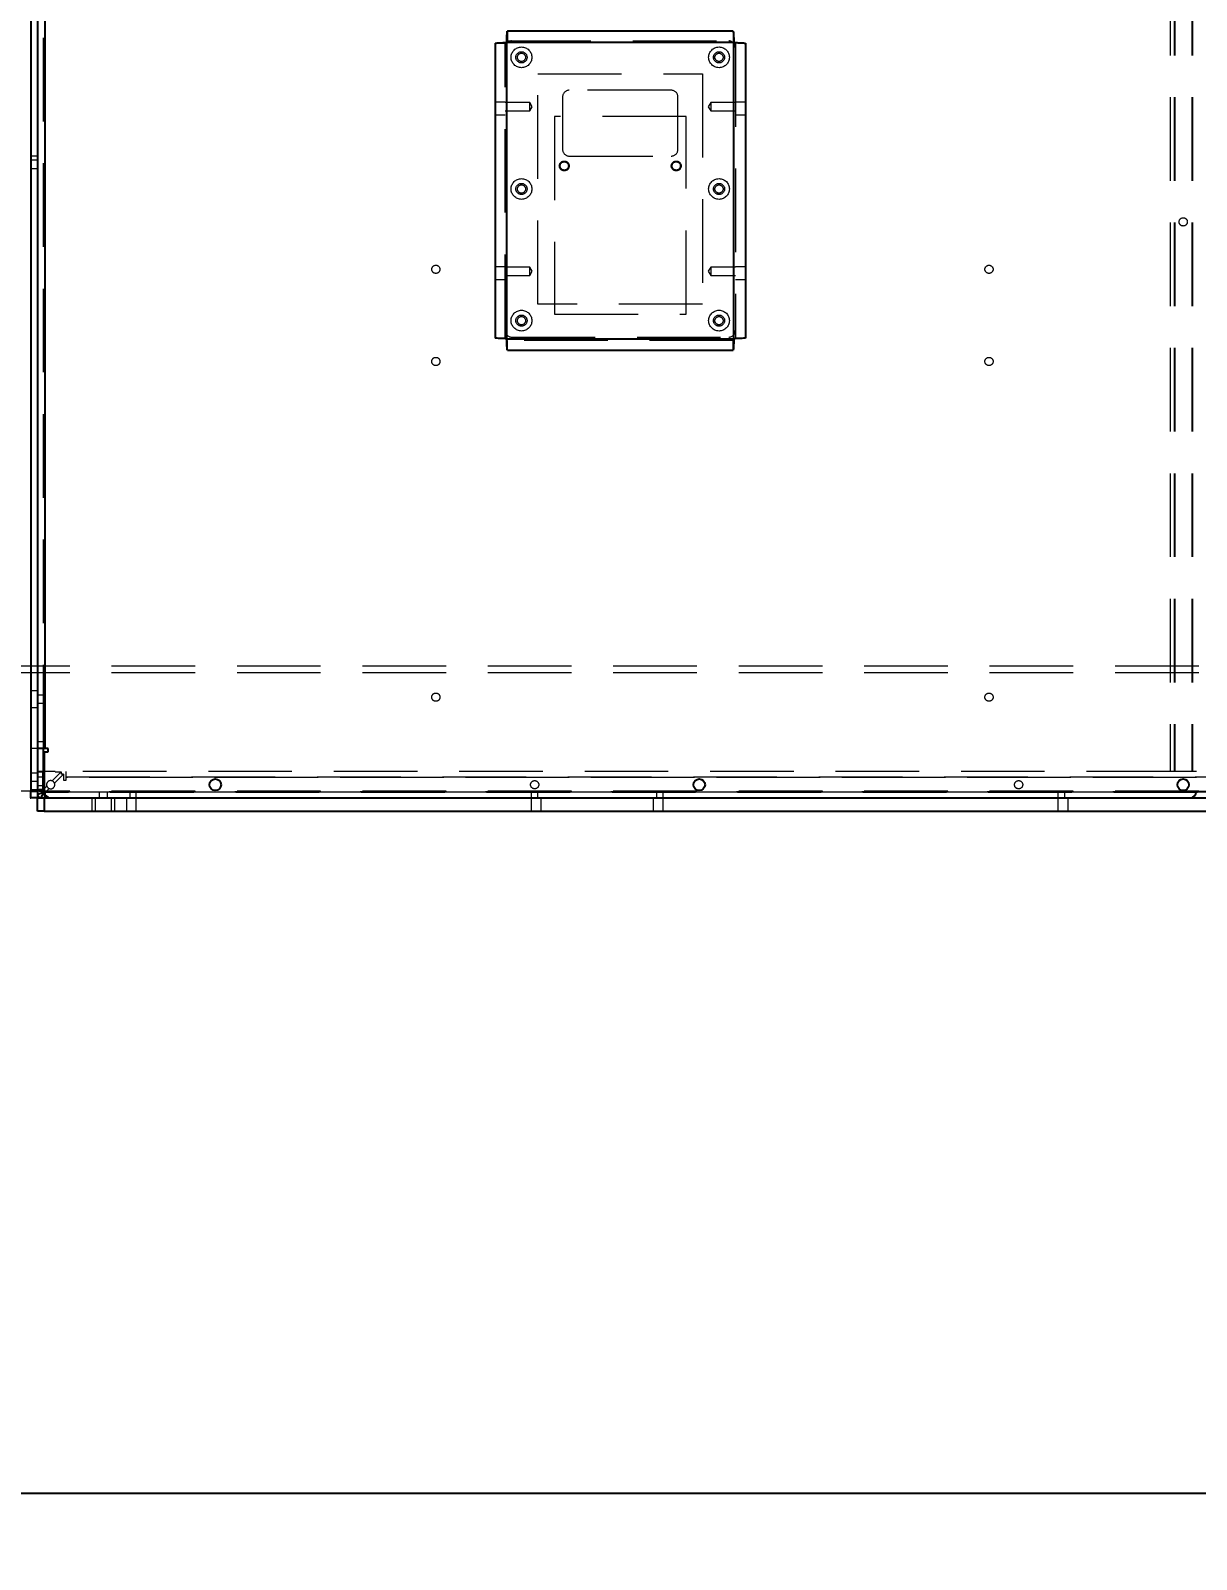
# Model space of a CAD drawing. Header units: millimetres. Extents: x 108 to 5832, y 144 to 4056.
# Drawn here: x 1115.7 to 1469.8, y 898.4 to 1362.9 of the extents above; entities that cross this region are included whole.
import ezdxf

# ---------------------------------------------------------------- set-up
doc = ezdxf.new("R2010")
doc.units = ezdxf.units.MM
doc.header["$LTSCALE"] = 20
doc.header["$PDSIZE"] = -1
doc.linetypes.add('HIDDEN', pattern=[1.905, 1.27, -0.635])
doc.dimstyles.new('ISO-25', dxfattribs={"dimtxt": 2.5, "dimasz": 2.5, "dimexe": 1.25, "dimexo": 0.625, "dimtad": 1, "dimtxsty": 'Standard', "dimcen": 2.5, "dimadec": 0, "dimazin": 0, "dimtfac": 1, "dimtmove": 0, "dimatfit": 3, "dimfxl": 0, "dimarcsym": 0})

# ---------------------------------------------------------------- blocks, each defined once
blk = doc.blocks.new('*D4')
at = {"color": 3, "lineweight": -2}
for p, q in [((1017.8, 1109.81), (1017.8, 898.44)), ((2767.8, 1105.81), (2767.8, 898.44)), ((2707.8, 918.44), (1077.8, 918.44))]:
    blk.add_line(p, q, dxfattribs=at)
at = {"color": 3}
for points in [[(1077.8, 928.44), (1077.8, 908.44), (1017.8, 918.44)], [(2707.8, 928.44), (2707.8, 908.44), (2767.8, 918.44)]]:
    blk.add_solid(points, dxfattribs=at)
at = {"layer": 'Defpoints', "color": 0}
for p in [(1017.8, 1129.81), (2767.8, 1125.81), (1017.8, 918.44)]:
    blk.add_point(p, dxfattribs=at)
at = {"color": 2, "insert": (1892.8, 978.92), "char_height": 60, "attachment_point": 5}
blk.add_mtext('1750', dxfattribs=at)

msp = doc.modelspace()

# ---------------------------------------------------------------- linework, layer by layer
at = {"color": 7, "linetype": 'Continuous', "lineweight": 25}
for p, q in [((1115.8, 1767.81), (1115.8, 1131.81)), ((1117.8, 1767.81), (1117.8, 1131.81)), ((1120, 1754.81), (1120, 1144.81)), ((1329.1, 1362.81), (1260.51, 1362.81)), ((1256.8, 1359.11), (1256.8, 1269.52)), ((1329.3, 1359.31), (1260.3, 1359.31)), ((1260.3, 1359.31), (1260.3, 1269.31)), ((1329.3, 1269.31), (1329.3, 1359.31)), ((1332.8, 1359.11), (1332.8, 1269.52)), ((1260.3, 1269.31), (1329.3, 1269.31)), ((1260.51, 1265.81), (1329.1, 1265.81)), ((1120, 1144.81), (1117.8, 1144.81)), ((1119.6, 1137.81), (1119.6, 1144.81)), ((1119.8, 1143.81), (1119.8, 1131.81)), ((1119.8, 1143.81), (1121, 1143.81)), ((1121, 1144.81), (1120, 1144.81)), ((1121, 1143.81), (1121, 1144.81)), ((1117.8, 1137.81), (1119.6, 1137.81)), ((1119.6, 1132.32), (1119.6, 1137.81)), ((1119.8, 1137.81), (1119.6, 1137.81)), ((1115.6, 1129.81), (1115.8, 1129.81)), ((1115.8, 1131.81), (1117.8, 1131.81)), ((1115.8, 1129.81), (1115.8, 1131.81)), ((1117.8, 1129.81), (1115.8, 1129.81)), ((1117.8, 1131.81), (1117.8, 1129.81)), ((1117.8, 1125.81), (1117.8, 1129.81)), ((1117.8, 1129.81), (1119.8, 1129.81)), ((1118.33, 1132.22), (1117.94, 1132.17)), ((1118.91, 1132.27), (1118.33, 1132.22)), ((1119.6, 1132.32), (1118.91, 1132.27)), ((1119.6, 1132.32), (1119.6, 1131.61)), ((1119.8, 1129.81), (1119.8, 1125.81)), ((1119.8, 1129.81), (1121.8, 1129.81)), ((1120.16, 1129.95), (1120.21, 1130.34)), ((1121.8, 1129.81), (1467.8, 1129.81)), ((1467.8, 1129.81), (2765.8, 1129.81)), ((1119.8, 1125.81), (1117.8, 1125.81)), ((1119.8, 1125.81), (2765.8, 1125.81))]:
    msp.add_line(p, q, dxfattribs=at)
at = {"color": 1, "linetype": 'HIDDEN', "lineweight": 18}
for p, q in [((1461.8, 1761.81), (1461.8, 1137.81)), ((1463, 1761.81), (1463, 1137.81)), ((1463.2, 1761.81), (1463.2, 1137.81)), ((1468.4, 1761.81), (1468.4, 1137.81)), ((1468.6, 1761.81), (1468.6, 1137.81)), ((1119.6, 1144.81), (1119.6, 1754.81)), ((1119.8, 1144.81), (1119.8, 1754.81)), ((1120, 1754.81), (1120, 1144.81)), ((1260.51, 1362.81), (1260.51, 1359.81)), ((1329.1, 1362.81), (1329.1, 1359.81)), ((1256.8, 1359.11), (1259.8, 1359.11)), ((1259.8, 1269.52), (1259.8, 1359.11)), ((1329.3, 1359.31), (1260.3, 1359.31)), ((1260.3, 1359.31), (1260.3, 1269.31)), ((1260.51, 1359.81), (1329.1, 1359.81)), ((1329.3, 1269.31), (1329.3, 1359.31)), ((1332.8, 1359.11), (1329.8, 1359.11)), ((1329.8, 1359.11), (1329.8, 1269.52)), ((1269.8, 1279.81), (1269.8, 1349.81)), ((1269.8, 1349.81), (1319.8, 1349.81)), ((1319.8, 1349.81), (1319.8, 1279.81)), ((1277.3, 1342.81), (1277.3, 1326.81)), ((1310.3, 1344.81), (1279.3, 1344.81)), ((1312.3, 1326.81), (1312.3, 1342.81)), ((1256.8, 1341.31), (1259.8, 1341.31)), ((1267.3, 1341.06), (1259.8, 1341.06)), ((1259.8, 1338.56), (1267.3, 1338.56)), ((1267.3, 1339.81), (1267.3, 1341.06)), ((1268.05, 1339.81), (1267.3, 1341.06)), ((1267.3, 1338.56), (1267.3, 1339.81)), ((1267.3, 1338.56), (1268.05, 1339.81)), ((1322.3, 1341.06), (1321.55, 1339.81)), ((1321.55, 1339.81), (1322.3, 1338.56)), ((1322.3, 1341.06), (1322.3, 1338.56)), ((1329.8, 1341.06), (1322.3, 1341.06)), ((1322.3, 1338.56), (1329.8, 1338.56)), ((1329.8, 1341.31), (1332.8, 1341.31)), ((1256.8, 1337.31), (1259.8, 1337.31)), ((1314.8, 1336.81), (1274.8, 1336.81)), ((1274.8, 1336.81), (1274.8, 1276.81)), ((1314.8, 1276.81), (1314.8, 1336.81)), ((1329.8, 1337.31), (1332.8, 1337.31)), ((1117.8, 1324.81), (1115.8, 1324.81)), ((1279.3, 1324.81), (1310.3, 1324.81)), ((1117.8, 1323.56), (1115.8, 1323.56)), ((1115.8, 1321.06), (1117.8, 1321.06)), ((1256.8, 1291.31), (1259.8, 1291.31)), ((1256.8, 1287.31), (1259.8, 1287.31)), ((1267.3, 1291.06), (1259.8, 1291.06)), ((1259.8, 1288.56), (1267.3, 1288.56)), ((1267.3, 1289.81), (1267.3, 1291.06)), ((1268.05, 1289.81), (1267.3, 1291.06)), ((1267.3, 1288.56), (1267.3, 1289.81)), ((1267.3, 1288.56), (1268.05, 1289.81)), ((1322.3, 1291.06), (1321.55, 1289.81)), ((1321.55, 1289.81), (1322.3, 1288.56)), ((1322.3, 1291.06), (1322.3, 1288.56)), ((1329.8, 1291.06), (1322.3, 1291.06)), ((1322.3, 1288.56), (1329.8, 1288.56)), ((1329.8, 1291.31), (1332.8, 1291.31)), ((1329.8, 1287.31), (1332.8, 1287.31)), ((1319.8, 1279.81), (1269.8, 1279.81)), ((1274.8, 1276.81), (1314.8, 1276.81)), ((1256.8, 1269.52), (1259.8, 1269.52)), ((1260.3, 1269.31), (1329.3, 1269.31)), ((1260.51, 1265.81), (1260.51, 1268.81)), ((1329.1, 1268.81), (1260.51, 1268.81)), ((1261.8, 1269.81), (1327.8, 1269.81)), ((1329.1, 1265.81), (1329.1, 1268.81)), ((1332.8, 1269.52), (1329.8, 1269.52)), ((2727.8, 1169.81), (1057.8, 1169.81)), ((2727.8, 1167.81), (1057.8, 1167.81)), ((1117.8, 1162.31), (1115.8, 1162.31)), ((1115.8, 1157.31), (1117.8, 1157.31)), ((1119.8, 1161.06), (1117.8, 1161.06)), ((1117.8, 1158.56), (1119.8, 1158.56)), ((1117.8, 1144.81), (1115.8, 1144.81)), ((1119.8, 1146.81), (1117.8, 1146.81)), ((1117.8, 1137.31), (1115.8, 1137.31)), ((1117.8, 1134.81), (1115.8, 1134.81)), ((1119.4, 1136.06), (1117.8, 1136.06)), ((1117.8, 1133.56), (1119.4, 1133.56)), ((1119.4, 1132.12), (1119.4, 1137.81)), ((1119.6, 1137.81), (1119.6, 1132.32)), ((1119.6, 1131.61), (1119.6, 1137.81)), ((1123.2, 1137.81), (1119.8, 1137.81)), ((1125, 1137.72), (1122.26, 1134.98)), ((1122.97, 1134.27), (1125.71, 1137.01)), ((1123.2, 1137.81), (1123.2, 1137.72)), ((1123.2, 1137.72), (1125, 1137.72)), ((1125, 1137.72), (1125, 1137.01)), ((1125.71, 1137.01), (1125, 1137.01)), ((1125.71, 1137.01), (1125.71, 1135.21)), ((1125.71, 1135.21), (1126.51, 1135.21)), ((1126.51, 1136.01), (1126.51, 1137.81)), ((1461.8, 1137.81), (1126.51, 1137.81)), ((1126.51, 1136.21), (2759.1, 1136.21)), ((1126.51, 1135.21), (1126.51, 1136.01)), ((2759.1, 1136.01), (1126.51, 1136.01)), ((1469.8, 1136.01), (1126.51, 1136.01)), ((1463.2, 1137.81), (1461.8, 1137.81)), ((1468.4, 1137.81), (1463.2, 1137.81)), ((1469.8, 1137.81), (1468.4, 1137.81)), ((2727.8, 1131.81), (1057.8, 1131.81)), ((1115.8, 1132.31), (1117.8, 1132.31)), ((1117.8, 1131.81), (1115.8, 1131.81)), ((1117.94, 1131.99), (1118.33, 1131.87)), ((1118.33, 1131.87), (1118.91, 1131.74)), ((1118.91, 1131.74), (1119.6, 1131.61)), ((1119.41, 1132.15), (1119.4, 1132.12)), ((1119.4, 1132.12), (1119.4, 1131.41)), ((1120.11, 1131.41), (1119.4, 1131.41)), ((1119.42, 1132.17), (1119.41, 1132.15)), ((1119.44, 1132.2), (1119.42, 1132.17)), ((1119.46, 1132.22), (1119.44, 1132.2)), ((1119.44, 1131.93), (1119.46, 1131.88)), ((1119.49, 1132.25), (1119.46, 1132.22)), ((1119.53, 1132.27), (1119.49, 1132.25)), ((1119.56, 1132.3), (1119.53, 1132.27)), ((1119.53, 1131.74), (1119.56, 1131.68)), ((1119.6, 1132.32), (1119.56, 1132.3)), ((1119.56, 1131.68), (1119.6, 1131.61)), ((1120.64, 1133.36), (1119.6, 1132.32)), ((1119.6, 1132.32), (1119.6, 1131.61)), ((1120.31, 1131.61), (1119.6, 1131.61)), ((1119.6, 1131.61), (1119.73, 1130.93)), ((2766, 1131.61), (1119.6, 1131.61)), ((1119.73, 1130.93), (1119.86, 1130.34)), ((1120.64, 1133.36), (1119.8, 1132.52)), ((1119.8, 1125.81), (1119.8, 1129.81)), ((1120.31, 1131.61), (1119.81, 1131.61)), ((1119.86, 1130.34), (1119.98, 1129.95)), ((1119.98, 1131.43), (1119.99, 1131.43)), ((1119.99, 1131.43), (1120.05, 1131.42)), ((1120.11, 1131.41), (1120.13, 1131.42)), ((2765.5, 1131.41), (1120.11, 1131.41)), ((1120.13, 1131.42), (1120.16, 1131.43)), ((1120.16, 1131.43), (1120.18, 1131.45)), ((1120.18, 1131.45), (1120.21, 1131.47)), ((1120.21, 1131.47), (1120.23, 1131.5)), ((1120.23, 1131.5), (1120.26, 1131.54)), ((1120.26, 1130.93), (1120.31, 1131.61)), ((1120.26, 1131.54), (1120.28, 1131.58)), ((1120.28, 1131.58), (1120.31, 1131.61)), ((1120.31, 1131.61), (1121.35, 1132.65)), ((1120.31, 1131.61), (2765.3, 1131.61)), ((1469.79, 1131.61), (1120.31, 1131.61)), ((1134.3, 1129.81), (1134.3, 1125.81)), ((1135.3, 1129.81), (1135.3, 1125.81)), ((1136.55, 1131.41), (1136.55, 1129.81)), ((1139.05, 1129.81), (1139.05, 1131.41)), ((1140.3, 1125.81), (1140.3, 1129.81)), ((1141.3, 1125.81), (1141.3, 1129.81)), ((1144.8, 1129.81), (1144.8, 1125.81)), ((1145.8, 1131.41), (1145.8, 1129.81)), ((1147.8, 1129.81), (1147.8, 1131.41)), ((1147.8, 1125.81), (1147.8, 1129.81)), ((1267.8, 1129.81), (1267.8, 1131.41)), ((1267.8, 1125.81), (1267.8, 1129.81)), ((1269.8, 1129.81), (1269.8, 1131.41)), ((1270.8, 1125.81), (1270.8, 1129.81)), ((1304.8, 1129.81), (1304.8, 1125.81)), ((1305.8, 1131.41), (1305.8, 1129.81)), ((1307.8, 1129.81), (1307.8, 1131.41)), ((1307.8, 1125.81), (1307.8, 1129.81)), ((1427.8, 1129.81), (1427.8, 1131.41)), ((1427.8, 1125.81), (1427.8, 1129.81)), ((1429.8, 1129.81), (1429.8, 1131.41)), ((1430.8, 1125.81), (1430.8, 1129.81))]:
    msp.add_line(p, q, dxfattribs=at)
at = {"color": 8, "linetype": 'Continuous', "lineweight": 25}
for p, q in [((1119.8, 1132.52), (1119.6, 1132.32)), ((1119.81, 1131.61), (1119.6, 1131.61)), ((2765.3, 1131.61), (1469.79, 1131.61))]:
    msp.add_line(p, q, dxfattribs=at)
at = {"color": 1, "linetype": 'HIDDEN', "lineweight": 18}
for centre, radius in [((1264.8, 1354.81), 3.15), ((1264.8, 1354.81), 1.7), ((1324.8, 1354.81), 3.15), ((1324.8, 1354.81), 1.7), ((1264.8, 1354.81), 1.25), ((1324.8, 1354.81), 1.25), ((1277.8, 1321.81), 1.5), ((1277.8, 1321.81), 1.25), ((1311.8, 1321.81), 1.5), ((1311.8, 1321.81), 1.25), ((1264.8, 1314.81), 3.15), ((1264.8, 1314.81), 1.7), ((1264.8, 1314.81), 1.25), ((1324.8, 1314.81), 3.15), ((1324.8, 1314.81), 1.7), ((1324.8, 1314.81), 1.25), ((1465.8, 1304.81), 1.25), ((1238.8, 1290.41), 1.25), ((1406.8, 1290.41), 1.25), ((1264.8, 1274.81), 3.15), ((1324.8, 1274.81), 3.15), ((1264.8, 1274.81), 1.7), ((1264.8, 1274.81), 1.25), ((1324.8, 1274.81), 1.7), ((1324.8, 1274.81), 1.25), ((1238.8, 1262.41), 1.25), ((1406.8, 1262.41), 1.25), ((1238.8, 1160.41), 1.25), ((1406.8, 1160.41), 1.25), ((1268.8, 1133.81), 1.25), ((1415.8, 1133.81), 1.25)]:
    msp.add_circle(centre, radius, dxfattribs=at)
at = {"color": 7, "linetype": 'Continuous', "lineweight": 25}
for centre in [(1171.8, 1133.81), (1318.8, 1133.81), (1465.8, 1133.81)]:
    msp.add_circle(centre, 1.75, dxfattribs=at)
at = {"color": 1, "linetype": 'HIDDEN', "lineweight": 18}
for centre, radius, start, end in [((1261.8, 1357.81), 2, 90, 180), ((1327.8, 1357.81), 2, 0, 90), ((1279.3, 1342.81), 2, 90, 180), ((1310.3, 1342.81), 2, 0, 90), ((1279.3, 1326.81), 2, 180, 270), ((1310.3, 1326.81), 2, 270, 0), ((1261.8, 1271.81), 2, 180, 270), ((1327.8, 1271.81), 2, 270, 0), ((1121.8, 1133.81), 1.25, 68.5782, 201.4218), ((1121.8, 1133.81), 1.25, 248.5782, 21.4218), ((1121.8, 1133.81), 1.25, 21.4218, 68.5782), ((1121.8, 1133.81), 1.25, 201.4218, 248.5782)]:
    msp.add_arc(centre, radius, start, end, dxfattribs=at)
at = {"color": 7, "linetype": 'Continuous', "lineweight": 25}
for centre, radius, start, end in [((1118.8, 1130.81), 1, 180, 270), ((1121.8, 1131.81), 2, 180, 270), ((1467.8, 1131.81), 2, 270, 0)]:
    msp.add_arc(centre, radius, start, end, dxfattribs=at)
for points, knots in [([(1260.3, 1359.31), (1260.32, 1359.77), (1260.35, 1360.69), (1260.41, 1361.85), (1260.46, 1362.66), (1260.49, 1362.76), (1260.51, 1362.81)], [0, 0, 0, 0, 0.2500061, 0.5000027, 0.7499993, 1, 1, 1, 1]), ([(1329.1, 1362.81), (1329.11, 1362.76), (1329.15, 1362.66), (1329.2, 1361.85), (1329.25, 1360.69), (1329.29, 1359.77), (1329.3, 1359.31)], [0, 0, 0, 0, 0.250001, 0.499997, 0.749994, 1, 1, 1, 1]), ([(1256.8, 1359.11), (1256.85, 1359.12), (1256.96, 1359.16), (1257.77, 1359.21), (1258.93, 1359.26), (1259.84, 1359.3), (1260.3, 1359.31)], [0, 0, 0, 0, 0.25, 0.499997, 0.750004, 1, 1, 1, 1]), ([(1329.3, 1359.31), (1329.76, 1359.3), (1330.68, 1359.26), (1331.84, 1359.21), (1332.64, 1359.16), (1332.75, 1359.12), (1332.8, 1359.11)], [0, 0, 0, 0, 0.249998, 0.499997, 0.749997, 1, 1, 1, 1]), ([(1260.3, 1269.31), (1259.84, 1269.33), (1258.93, 1269.37), (1257.77, 1269.42), (1256.96, 1269.47), (1256.85, 1269.5), (1256.8, 1269.52)], [0, 0, 0, 0, 0.249997, 0.500003, 0.75, 1, 1, 1, 1]), ([(1260.51, 1265.81), (1260.49, 1265.87), (1260.46, 1265.97), (1260.41, 1266.78), (1260.35, 1267.94), (1260.32, 1268.86), (1260.3, 1269.31)], [0, 0, 0, 0, 0.25, 0.499997, 0.750004, 1, 1, 1, 1]), ([(1329.3, 1269.31), (1329.29, 1268.86), (1329.25, 1267.94), (1329.2, 1266.78), (1329.15, 1265.97), (1329.11, 1265.87), (1329.1, 1265.81)], [0, 0, 0, 0, 0.249997, 0.500003, 0.75, 1, 1, 1, 1]), ([(1332.8, 1269.52), (1332.75, 1269.5), (1332.64, 1269.47), (1331.84, 1269.42), (1330.68, 1269.37), (1329.76, 1269.33), (1329.3, 1269.31)], [0, 0, 0, 0, 0.250004, 0.500003, 0.750002, 1, 1, 1, 1]), ([(1117.8, 1130.81), (1117.8, 1130.81), (1117.8, 1130.81), (1117.83, 1130.82), (1117.92, 1130.87), (1118.11, 1130.95), (1118.42, 1131.09), (1118.81, 1131.26), (1119.11, 1131.39), (1119.25, 1131.46), (1119.4, 1131.52), (1119.48, 1131.56), (1119.53, 1131.58), (1119.56, 1131.6), (1119.57, 1131.6), (1119.58, 1131.6), (1119.58, 1131.6), (1119.58, 1131.61), (1119.59, 1131.61), (1119.59, 1131.61), (1119.6, 1131.61), (1119.6, 1131.61), (1119.6, 1131.61)], [0, 0, 0, 0, 0.0000202, 0.1058777, 0.2711569, 0.3160767, 0.5341809, 0.7608717, 0.7986009, 0.884644, 0.9273337, 0.9578135, 0.9753151, 0.9854847, 0.9914321, 0.9916759, 0.9917846, 0.9922908, 0.9943237, 0.9966557, 0.9970983, 1, 1, 1, 1]), ([(1119.6, 1131.61), (1119.6, 1131.61), (1119.6, 1131.61), (1119.6, 1131.6), (1119.6, 1131.6), (1119.59, 1131.59), (1119.49, 1131.38), (1119.32, 1130.96), (1119.07, 1130.42), (1118.94, 1130.12), (1118.86, 1129.93), (1118.81, 1129.84), (1118.8, 1129.81), (1118.8, 1129.81), (1118.8, 1129.81)], [0, 0, 0, 0, 0.002894, 0.003337, 0.005671, 0.007698, 0.008213, 0.247792, 0.465338, 0.683625, 0.728591, 0.894023, 0.99998, 1, 1, 1, 1])]:
    msp.add_open_spline(points, degree=3, knots=knots, dxfattribs=at)
at = {"color": 1, "linetype": 'HIDDEN', "lineweight": 18}
for points, knots in [([(1119.6, 1131.61), (1119.6, 1131.61), (1119.6, 1131.61), (1119.59, 1131.61), (1119.59, 1131.61), (1119.58, 1131.61), (1119.36, 1131.51), (1118.95, 1131.32), (1118.41, 1131.08), (1118.11, 1130.95), (1117.92, 1130.87), (1117.83, 1130.82), (1117.8, 1130.81), (1117.8, 1130.81), (1117.8, 1130.81)], [0, 0, 0, 0, 0.002904, 0.003347, 0.005682, 0.007716, 0.008223, 0.2478, 0.465329, 0.683633, 0.728594, 0.894025, 0.99998, 1, 1, 1, 1]), ([(1118.8, 1129.81), (1118.8, 1129.81), (1118.8, 1129.81), (1118.81, 1129.84), (1118.86, 1129.93), (1118.94, 1130.12), (1119.07, 1130.43), (1119.25, 1130.82), (1119.38, 1131.12), (1119.45, 1131.27), (1119.51, 1131.41), (1119.55, 1131.49), (1119.57, 1131.54), (1119.58, 1131.57), (1119.59, 1131.59), (1119.59, 1131.59), (1119.59, 1131.59), (1119.59, 1131.59), (1119.6, 1131.6), (1119.6, 1131.6), (1119.6, 1131.61), (1119.6, 1131.61), (1119.6, 1131.61)], [0, 0, 0, 0, 0.00002, 0.10588, 0.27116, 0.316085, 0.534173, 0.760888, 0.798597, 0.884635, 0.927342, 0.957831, 0.975324, 0.985494, 0.991441, 0.991667, 0.991795, 0.992309, 0.994334, 0.996666, 0.997109, 1, 1, 1, 1]), ([(1119.6, 1131.61), (1119.6, 1131.61), (1119.6, 1131.61), (1119.6, 1131.61), (1119.6, 1131.61), (1119.6, 1131.61), (1119.58, 1131.6), (1119.57, 1131.58), (1119.52, 1131.54), (1119.47, 1131.48), (1119.43, 1131.44), (1119.41, 1131.42), (1119.4, 1131.42), (1119.4, 1131.41)], [0, 0, 0, 0, 0.006977, 0.008201, 0.008771, 0.008927, 0.043602, 0.113018, 0.252137, 0.529843, 0.728813, 0.864129, 1, 1, 1, 1]), ([(1119.46, 1131.88), (1119.46, 1131.87), (1119.48, 1131.83), (1119.5, 1131.78), (1119.53, 1131.74), (1119.53, 1131.74)], [0, 0, 0, 0, 0.061569, 0.969593, 1, 1, 1, 1]), ([(1119.6, 1131.61), (1119.64, 1131.59), (1119.71, 1131.55), (1119.77, 1131.51), (1119.79, 1131.5)], [0, 0, 0, 0, 0.6662294, 1, 1, 1, 1])]:
    msp.add_open_spline(points, degree=3, knots=knots, dxfattribs=at)

# ---------------------------------------------------------------- dimensions: what is measured, and where the dimension line sits
dim = msp.add_linear_dim(base=(1017.8, 918.44), p1=(2767.8, 1125.81), p2=(1017.8, 1129.81), dimstyle='ISO-25', override={"dimtxt": 60, "dimasz": 60, "dimexe": 20, "dimexo": 20, "dimgap": 30.48, "dimdec": 0, "dimzin": 0, "dimclrd": 3, "dimclre": 3, "dimclrt": 2, "dimadec": 1, "dimtdec": 0, "dimtzin": 0})
dim.commit()
dim.dimension.update_dxf_attribs({"geometry": '*D4', "text_midpoint": (1892.8, 978.92)})

doc.saveas('drawing.dxf')
